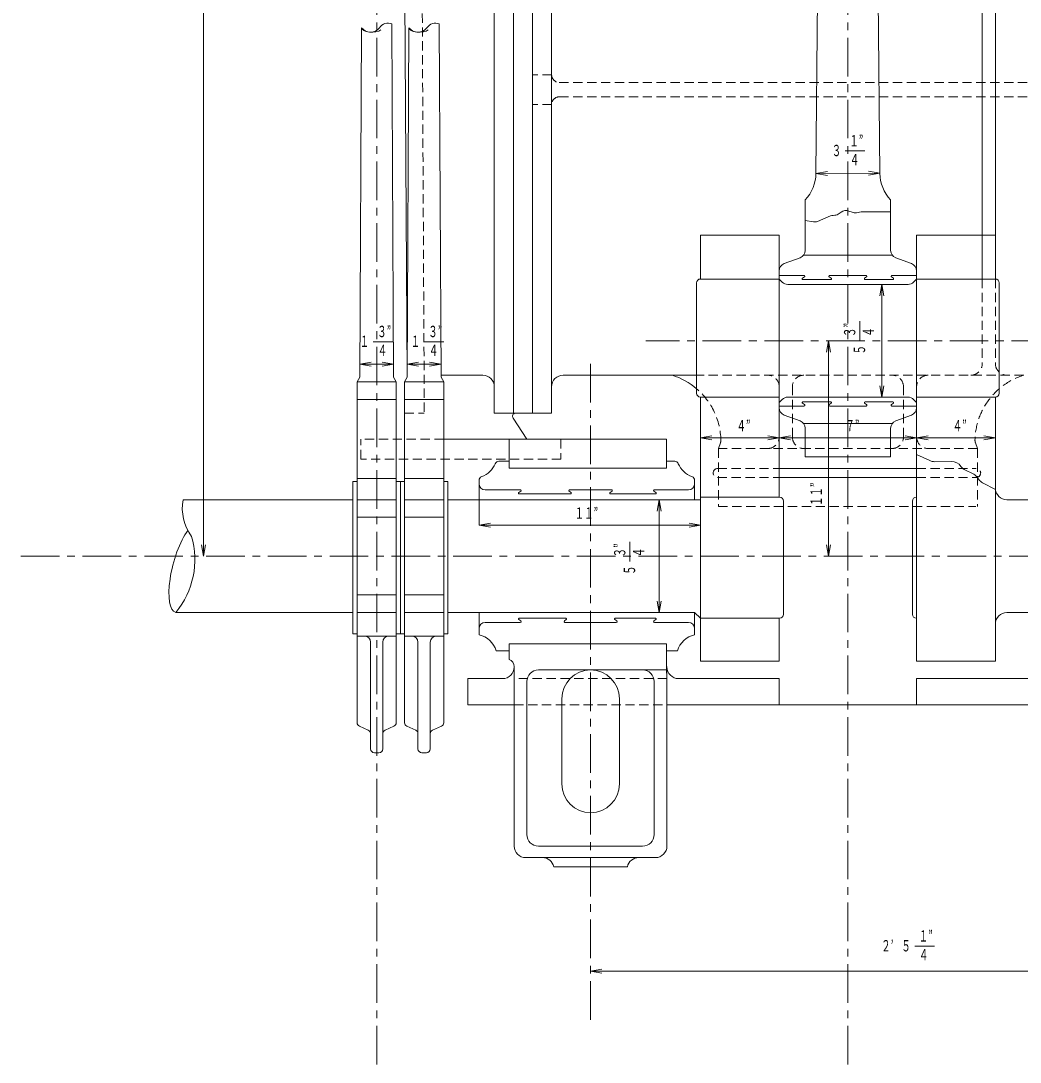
# Model space of a CAD drawing. Units: millimetres, scale not verified. Extents: x -5945 to 5945, y -4205 to 4205.
# Drawn here: x -3458 to -2164, y -700 to 650 of the extents above; entities that cross this region are included whole.
import ezdxf
from ezdxf.enums import TextEntityAlignment as Align

# ---------------------------------------------------------------- set-up
doc = ezdxf.new("R2010")
doc.units = ezdxf.units.MM
doc.header["$LTSCALE"] = 10
doc.linetypes.add('CHAIN1', pattern=[8, 5, -1, 1, -1])
doc.linetypes.add('DASHED1', pattern=[1.8, 1.2, -0.6])
for name, color, linetype, lineweight in [('0-0_0', 3, 'Continuous', 18), ('0-1_芯', 4, 'CHAIN1', 18), ('0-2_寸法', 2, 'Continuous', 18)]:
    doc.layers.add(name, color=color, linetype=linetype, lineweight=lineweight)
doc.styles.add('ＭＳ ゴシック', font='')
doc.styles.get('ＭＳ ゴシック').set_extended_font_data('MS Gothic')

msp = doc.modelspace()

# ---------------------------------------------------------------- linework, layer by layer
at = {"layer": '0-0_0'}
for p, q in [((-2422.1, 1177.52), (-2428.48, 451.89)), ((-2345.73, 451.89), (-2352.1, 1177.52)), ((-2352.1, 1177.52), (-2345.73, 451.89)), ((-2213.13, 1121.71), (-2213.13, 315.03)), ((-2196.1, 1120.46), (-2196.1, 315.03)), ((-2845.13, 987.56), (-2845.13, 141.33)), ((-2820.38, 987.56), (-2820.38, 141.33)), ((-2795.62, 987.56), (-2795.62, 141.33)), ((-2770.86, 987.56), (-2770.86, 141.33)), ((-2962.44, 983.6), (-2957.96, 187.74)), ((-3017.04, 640.53), (-3019.4, 187.74)), ((-2977.78, 645.43), (-2975.4, 187.74)), ((-2955.6, 640.53), (-2957.96, 187.74)), ((-2916.34, 645.43), (-2913.96, 187.74)), ((-2442.43, 351.96), (-2442.43, 417.68)), ((-2331.78, 351.96), (-2331.78, 417.68)), ((-2409.73, 396.7), (-2426.47, 389.71)), ((-2404.2, 397.54), (-2406.24, 397.47)), ((-2395.92, 401.65), (-2398.29, 399.75)), ((-2381.81, 401.45), (-2385.84, 403.11)), ((-2369.88, 402.01), (-2376.19, 400.85)), ((-2331.78, 402.18), (-2368.07, 402.18)), ((-2431.81, 389.05), (-2442.43, 390.65)), ((-2578.1, 371.82), (-2578.1, 315.03)), ((-2578.1, 371.82), (-2476.1, 371.82)), ((-2476.1, 371.82), (-2476.1, 32.36)), ((-2298.1, 371.82), (-2298.1, -180.23)), ((-2298.1, 371.82), (-2196.1, 371.82)), ((-2469.55, 335.03), (-2448.99, 342.57)), ((-2444.3, 346.13), (-2329.91, 346.13)), ((-2304.66, 335.03), (-2325.22, 342.57)), ((-2578.1, 315.03), (-2476.1, 315.03)), ((-2444.04, 319.62), (-2476.1, 319.62)), ((-2476.1, 315.03), (-2472.06, 310.98)), ((-2445.94, 316.06), (-2443.47, 317.8)), ((-2409.35, 314.24), (-2445.37, 314.24)), ((-2408.77, 316.06), (-2411.25, 317.8)), ((-2363.54, 319.62), (-2410.67, 319.62)), ((-2365.44, 316.06), (-2362.96, 317.8)), ((-2364.86, 314.24), (-2328.84, 314.24)), ((-2328.27, 316.06), (-2330.74, 317.8)), ((-2330.17, 319.62), (-2298.1, 319.62)), ((-2298.1, 315.03), (-2302.15, 310.98)), ((-2196.1, 315.03), (-2298.1, 315.03)), ((-2583.1, 310.03), (-2583.1, 167.06)), ((-2464.98, 308.06), (-2309.22, 308.06)), ((-2191.1, 310.03), (-2191.1, 167.06)), ((-2913.97, 190.4), (-2860.13, 190.4)), ((-2583.1, 190.4), (-2755.86, 190.4)), ((-3022.73, -259.82), (-3022.73, 181.97)), ((-2975.4, 187.74), (-2972.06, 181.97)), ((-2972.06, -259.82), (-2972.06, 181.97)), ((-2961.29, -259.82), (-2961.29, 181.97)), ((-2913.96, 187.74), (-2910.62, 181.97)), ((-2910.62, -259.82), (-2910.62, 181.97)), ((-2578.1, 162.06), (-2476.1, 162.06)), ((-2578.1, 162.06), (-2578.1, -180.23)), ((-2464.98, 162.06), (-2309.22, 162.06)), ((-2298.1, 162.06), (-2196.1, 162.06)), ((-3022.73, 158.82), (-2972.06, 158.82)), ((-2961.29, 158.82), (-2910.62, 158.82)), ((-2476.1, 155.08), (-2472.06, 159.13)), ((-2444.04, 150.5), (-2476.1, 150.5)), ((-2445.94, 154.06), (-2443.47, 152.31)), ((-2409.35, 155.87), (-2445.37, 155.87)), ((-2408.77, 154.06), (-2411.25, 152.31)), ((-2363.54, 150.5), (-2410.67, 150.5)), ((-2365.44, 154.06), (-2362.96, 152.31)), ((-2364.86, 155.87), (-2328.84, 155.87)), ((-2328.27, 154.06), (-2330.74, 152.31)), ((-2330.17, 150.5), (-2298.1, 150.5)), ((-2298.1, 155.08), (-2302.15, 159.13)), ((-2845.13, 141.33), (-2770.86, 141.33)), ((-2803.11, 107.59), (-2820.82, 134.93)), ((-2469.55, 138.77), (-2448.99, 131.23)), ((-2304.66, 138.77), (-2325.22, 131.23)), ((-2444.3, 127.66), (-2329.91, 127.66)), ((-2442.43, 121.84), (-2442.43, 84.45)), ((-2331.78, 121.84), (-2331.78, 84.45)), ((-2622.27, 107.59), (-2910.62, 107.59)), ((-2825.72, 107.59), (-2825.72, 69.87)), ((-2622.27, 69.87), (-2622.27, 107.59)), ((-2442.43, 84.45), (-2331.78, 84.45)), ((-2281.01, 79.75), (-2298.1, 87.75)), ((-2825.72, 78.85), (-2839.16, 78.85)), ((-2622.27, 69.87), (-2825.72, 69.87)), ((-2611.36, 78.85), (-2622.27, 78.85)), ((-2476.1, 69.55), (-2298.1, 69.55)), ((-2253.16, 78.55), (-2274.51, 78.34)), ((-3022.73, 56.65), (-2972.06, 56.65)), ((-2961.29, 56.65), (-2910.62, 56.65)), ((-2864.76, 54.31), (-2864.76, 29.06)), ((-2585.76, 54.31), (-2585.76, 29.06)), ((-2476.1, 58.05), (-2298.1, 58.05)), ((-2225.77, 63.11), (-2234.97, 67.42)), ((-2217.71, 55.34), (-2220.21, 58.62)), ((-3028.12, 52.54), (-3022.73, 52.54)), ((-2961.29, 52.54), (-2972.06, 52.54)), ((-2966.68, 52.54), (-2966.68, -144.74)), ((-2811.4, 41.91), (-2856.76, 41.91)), ((-2693.17, 41.91), (-2747.64, 41.91)), ((-2593.76, 41.91), (-2637.73, 41.91)), ((-2196.1, 42.54), (-2212.68, 51.12)), ((-3248.15, 29.06), (-3028.12, 29.06)), ((-3022.73, 29.06), (-2972.06, 29.06)), ((-2961.29, 29.06), (-2910.62, 29.06)), ((-2905.23, 29.06), (-2578.1, 29.06)), ((-2813.3, 38.35), (-2810.83, 40.09)), ((-2746.32, 36.53), (-2812.73, 36.53)), ((-2745.74, 38.35), (-2748.22, 40.09)), ((-2695.07, 38.35), (-2692.59, 40.09)), ((-2694.49, 36.53), (-2636.41, 36.53)), ((-2635.83, 38.35), (-2638.31, 40.09)), ((-2578.1, 32.36), (-2475.71, 32.36)), ((-2470.71, 27.36), (-2470.71, -119.42)), ((-2303.49, 27.36), (-2303.49, -119.42)), ((-2298.1, 32.36), (-2298.49, 32.36)), ((-2181.1, 29.06), (-1776.98, 29.06)), ((-3022.73, 6.42), (-2972.06, 6.42)), ((-2961.29, 6.42), (-2910.62, 6.42)), ((-3022.73, -94.31), (-2972.06, -94.31)), ((-2961.29, -94.31), (-2910.62, -94.31)), ((-3257.6, -116.94), (-3028.12, -116.94)), ((-3022.73, -116.94), (-2972.06, -116.94)), ((-2961.29, -116.94), (-2910.62, -116.94)), ((-2905.23, -116.94), (-2585.76, -116.94)), ((-2864.76, -145.94), (-2864.76, -116.94)), ((-2585.76, -145.94), (-2585.76, -116.94)), ((-2578.1, -124.42), (-2585.76, -116.94)), ((-2181.1, -116.94), (-1776.46, -116.94)), ((-2811.4, -129.8), (-2856.76, -129.8)), ((-2813.3, -126.24), (-2810.83, -127.98)), ((-2752.4, -124.42), (-2812.73, -124.42)), ((-2751.82, -126.24), (-2754.3, -127.98)), ((-2687.09, -129.8), (-2753.72, -129.8)), ((-2688.99, -126.24), (-2686.52, -127.98)), ((-2688.42, -124.42), (-2636.41, -124.42)), ((-2635.83, -126.24), (-2638.31, -127.98)), ((-2593.76, -129.8), (-2637.73, -129.8)), ((-2578.1, -124.42), (-2475.71, -124.42)), ((-2476.1, -124.42), (-2476.1, -180.23)), ((-2196.1, -131.94), (-2196.1, -180.23)), ((-3022.73, -147.62), (-2972.06, -147.62)), ((-2961.29, -144.74), (-2972.06, -144.74)), ((-2961.29, -147.62), (-2910.62, -147.62)), ((-2910.62, -144.74), (-2905.23, -144.74)), ((-3005.34, -293.77), (-3005.34, -155.62)), ((-2989.46, -293.77), (-2989.46, -155.62)), ((-2943.89, -293.77), (-2943.89, -155.62)), ((-2928.02, -293.77), (-2928.02, -155.62)), ((-2825.72, -177.86), (-2825.72, -157.76)), ((-2622.27, -157.76), (-2825.72, -157.76)), ((-2622.27, -157.76), (-2622.27, -195.48)), ((-2825.72, -166.73), (-2842.69, -166.73)), ((-2607.84, -166.73), (-2622.27, -166.73)), ((-2819.34, -187.18), (-2819.34, -419.61)), ((-2621.47, -187.18), (-2621.47, -419.61)), ((-2578.1, -180.23), (-2476.1, -180.23)), ((-2622.27, -191.5), (-2787.83, -191.5)), ((-2802.83, -206.5), (-2802.83, -404.76)), ((-2637.98, -206.5), (-2637.98, -404.76)), ((-2606.47, -202.64), (-2476.1, -202.64)), ((-2476.1, -202.64), (-2476.1, -236.45)), ((-2117.16, -202.64), (-2298.1, -202.64)), ((-2298.1, -202.64), (-2298.1, -236.45)), ((-2757.71, -228.81), (-2757.71, -339.11)), ((-2683.1, -228.81), (-2683.1, -339.11)), ((-2621.47, -236.45), (-2069.61, -236.45)), ((-3008.3, -269.49), (-3019.76, -264.39)), ((-2986.49, -269.49), (-2975.03, -264.39)), ((-2946.86, -269.49), (-2958.32, -264.39)), ((-2925.05, -269.49), (-2913.59, -264.39)), ((-2989.46, -293.77), (-2989.46, -274.06)), ((-2928.02, -293.77), (-2928.02, -274.06)), ((-3000.34, -298.77), (-2994.46, -298.77)), ((-2938.89, -298.77), (-2933.02, -298.77)), ((-2652.98, -419.76), (-2787.83, -419.76)), ((-2636.47, -434.61), (-2804.34, -434.61)), ((-2672.74, -446.59), (-2768.07, -446.59))]:
    msp.add_line(p, q, dxfattribs=at)
at = {"layer": '0-0_0', "color": 1, "linetype": 'DASHED1'}
for p, q in [((-2770.86, 579.72), (-2795.62, 579.72)), ((-2760.86, 569.72), (-462.7, 569.72)), ((-2770.86, 541.07), (-2795.62, 541.07)), ((-2760.86, 551.07), (-462.7, 551.07)), ((-2213.13, 315.03), (-2213.13, 205.4)), ((-2196.1, 315.03), (-2196.1, 205.4)), ((-2159.47, 190.4), (-2583.1, 190.4)), ((-2476.1, 110.4), (-2476.1, 175.4)), ((-2459.08, 110.4), (-2459.08, 175.4)), ((-2315.13, 110.4), (-2315.13, 175.4)), ((-2298.1, 110.4), (-2298.1, 175.4)), ((-2961.29, 141.03), (-2935.74, 141.03)), ((-3017.93, 81.67), (-3017.93, 107.59)), ((-2910.62, 107.59), (-3017.93, 107.59)), ((-2758.73, 107.59), (-2758.73, 81.67)), ((-2554.87, 95.4), (-2552.23, 102.85)), ((-2219.34, 95.4), (-2554.87, 95.4)), ((-2219.34, 95.4), (-2221.98, 102.85)), ((-2219.34, 95.4), (-2219.34, 20.36)), ((-2758.73, 81.67), (-3017.93, 81.67)), ((-2555.83, 69.55), (-2476.1, 69.55)), ((-2298.1, 69.55), (-2220.94, 69.55)), ((-2555.83, 58.05), (-2476.1, 58.05)), ((-2298.1, 58.05), (-2220.94, 58.05)), ((-2621.47, -202.64), (-2819.34, -202.64)), ((-2819.34, -236.45), (-2621.47, -236.45))]:
    msp.add_line(p, q, dxfattribs=at)
for points in [[(-2979.54, 983.6), (-2939.94, 983.04), (-2935.74, 141.03)], [(-2554.87, 95.4), (-2554.87, 20.36), (-2221.5, 20.36)]]:
    msp.add_lwpolyline(points, dxfattribs=at)
at = {"layer": '0-0_0'}
for points in [[(-3019.4, 187.74), (-3022.73, 181.97), (-2972.06, 181.97)], [(-2957.96, 187.74), (-2961.29, 181.97), (-2910.62, 181.97)], [(-2196.1, 162.06), (-2196.1, -180.23), (-2298.1, -180.23)], [(-3028.12, 52.54), (-3028.12, -144.74), (-3022.73, -144.74)], [(-2910.62, 52.54), (-2905.23, 52.54), (-2905.23, -144.74)], [(-2834.34, -202.64), (-2879.33, -202.64), (-2879.33, -236.45), (-2819.34, -236.45)]]:
    msp.add_lwpolyline(points, dxfattribs=at)
for centre, radius, start, end in [((-3005.35, 649.52), 14.75, 217.68576, 322.31424), ((-2982.85, 633.68), 12.8, 66.63407, 147.75735), ((-2943.91, 649.52), 14.75, 217.68576, 322.31424), ((-2921.41, 633.68), 12.8, 66.63407, 147.75735), ((-2478.48, 452.33), 50, 316.12967, 359.49659), ((-2295.73, 452.33), 50, 180.50341, 223.87033), ((-2405.87, 387.47), 10, 92.11983, 112.65983), ((-2404.57, 407.53), 10, 272.11983, 308.83756), ((-2389.65, 393.86), 10, 67.56876, 128.83756), ((-2378, 410.69), 10, 247.56876, 280.43166), ((-2368.07, 392.18), 10, 90, 100.43166), ((-2430.33, 398.94), 10, 261.4356, 292.65983), ((-2430.33, 398.94), 10, 261.4356, 292.65983), ((-2452.43, 351.96), 10, 290.13605, 0), ((-2321.78, 351.96), 10, 180, 249.86395), ((-2466.1, 325.64), 10, 110.13605, 180), ((-2308.1, 325.64), 10, 0, 69.86395), ((-2578.1, 310.03), 5, 90, 180), ((-2464.98, 318.06), 10, 225, 270), ((-2445.37, 315.24), 1, 125.16053, 270), ((-2444.04, 318.62), 1, 305.16053, 90), ((-2410.67, 318.62), 1, 90, 234.83947), ((-2409.35, 315.24), 1, 270, 54.83947), ((-2364.86, 315.24), 1, 125.16053, 270), ((-2363.54, 318.62), 1, 305.16053, 90), ((-2330.17, 318.62), 1, 90, 234.83947), ((-2328.84, 315.24), 1, 270, 54.83947), ((-2309.22, 318.06), 10, 270, 315), ((-2196.1, 310.03), 5, 0, 90), ((-2860.13, 175.4), 15, 0, 90), ((-2755.86, 175.4), 15, 90, 180), ((-2641.64, 104.52), 90, 49.43075, 72.61195), ((-2578.1, 167.06), 5, 180, 270), ((-2464.98, 152.06), 10, 90, 135), ((-2309.22, 152.06), 10, 45, 90), ((-2196.1, 167.06), 5, 270, 0), ((-2445.37, 154.87), 1, 90, 234.83947), ((-2444.04, 151.5), 1, 270, 54.83947), ((-2410.67, 151.5), 1, 125.16053, 270), ((-2409.35, 154.87), 1, 305.16053, 90), ((-2364.86, 154.87), 1, 90, 234.83947), ((-2363.54, 151.5), 1, 270, 54.83947), ((-2330.17, 151.5), 1, 125.16053, 270), ((-2328.84, 154.87), 1, 305.16053, 90), ((-2817.06, 137.07), 4.33, 100.24789, 209.65688), ((-2466.1, 148.16), 10, 180, 249.86395), ((-2308.1, 148.16), 10, 290.13605, 0), ((-2452.43, 121.84), 10, 0, 69.86395), ((-2321.78, 121.84), 10, 110.13605, 180), ((-2871.47, 87.29), 30, 289.54918, 337.41189), ((-2839.16, 73.85), 5, 90, 157.41189), ((-2611.36, 73.85), 5, 22.58811, 90), ((-2579.05, 87.29), 30, 202.58811, 250.45082), ((-2274.66, 93.34), 15, 244.938, 270.55585), ((-2253.01, 63.55), 15, 35.56667, 90.55585), ((-2228.61, 81), 15, 215.56667, 244.89762), ((-2859.76, 54.31), 5, 109.54918, 180), ((-2590.76, 54.31), 5, 0, 70.45082), ((-2232.13, 49.52), 15, 37.34266, 64.89762), ((-2205.78, 64.44), 15, 217.34266, 242.63554), ((-2856.76, 49.91), 8, 180, 270), ((-2811.4, 40.91), 1, 305.16053, 90), ((-2747.64, 40.91), 1, 90, 234.83947), ((-2693.17, 40.91), 1, 305.16053, 90), ((-2637.73, 40.91), 1, 90, 234.83947), ((-2593.76, 49.91), 8, 270, 0), ((-2181.1, 44.06), 15, 180, 270), ((-3187.57, 18.15), 61.56, 169.79422, 216.37218), ((-2812.73, 37.53), 1, 125.16053, 270), ((-2746.32, 37.53), 1, 270, 54.83947), ((-2694.49, 37.53), 1, 125.16053, 270), ((-2636.41, 37.53), 1, 270, 54.83947), ((-2475.71, 27.36), 5, 0, 90), ((-2298.49, 27.36), 5, 90, 180), ((-3340.17, -48.39), 107.32, 320.29812, 16.24917), ((-2475.71, -119.42), 5, 270, 0), ((-2298.49, -119.42), 5, 180, 270), ((-2181.1, -131.94), 15, 90, 180), ((-2856.76, -137.8), 8, 90, 180), ((-2812.73, -125.42), 1, 90, 234.83947), ((-2811.4, -128.8), 1, 270, 54.83947), ((-2753.72, -128.8), 1, 125.16053, 270), ((-2752.4, -125.42), 1, 305.16053, 90), ((-2688.42, -125.42), 1, 90, 234.83947), ((-2687.09, -128.8), 1, 270, 54.83947), ((-2637.73, -128.8), 1, 125.16053, 270), ((-2636.41, -125.42), 1, 305.16053, 90), ((-2593.76, -137.8), 8, 0, 90), ((-3013.34, -155.62), 8, 0, 90), ((-2981.46, -155.62), 8, 90, 180), ((-2951.89, -155.62), 8, 0, 90), ((-2920.02, -155.62), 8, 90, 180), ((-2871.47, -175.18), 30, 16.34702, 77.07246), ((-2579.05, -175.18), 30, 102.92754, 163.65298), ((-2834.34, -187.64), 15, 270, 360), ((-2829.34, -187.18), 10, 0, 68.79209), ((-2606.47, -187.64), 15, 180, 270), ((-2787.83, -206.5), 15, 90, 180), ((-2720.41, -228.81), 37.31, 0, 180), ((-2652.98, -206.5), 15, 0, 90), ((-3017.73, -259.82), 5, 180, 246.00127), ((-3010.34, -274.06), 5, 0, 66.00127), ((-2984.46, -274.06), 5, 113.99873, 180), ((-2977.06, -259.82), 5, 293.99873, 360), ((-2956.29, -259.82), 5, 180, 246.00127), ((-2948.89, -274.06), 5, 0, 66.00127), ((-2923.02, -274.06), 5, 113.99873, 180), ((-2915.62, -259.82), 5, 293.99873, 360), ((-3000.34, -293.77), 5, 180, 270), ((-2994.46, -293.77), 5, 270, 360), ((-2938.89, -293.77), 5, 180, 270), ((-2933.02, -293.77), 5, 270, 360), ((-2720.41, -339.11), 37.31, 180, 0), ((-2787.83, -404.76), 15, 180, 270), ((-2652.98, -404.76), 15, 270, 0), ((-2804.34, -419.61), 15, 180, 270), ((-2636.47, -419.61), 15, 270, 0), ((-2782.77, -449.61), 15, 11.58113, 90), ((-2658.04, -449.61), 15, 90, 168.41887)]:
    msp.add_arc(centre, radius, start, end, dxfattribs=at)
at = {"layer": '0-0_0', "color": 1, "linetype": 'DASHED1'}
for centre, radius, start, end in [((-2760.86, 579.72), 10, 180, 270), ((-2760.86, 541.07), 10, 90, 180), ((-2228.13, 205.4), 15, 270, 0), ((-2181.1, 205.4), 15, 180, 270), ((-2491.1, 175.4), 15, 0, 90), ((-2444.08, 175.4), 15, 90, 180), ((-2330.13, 175.4), 15, 0, 90), ((-2283.1, 175.4), 15, 90, 180), ((-2132.57, 104.52), 90, 107.38805, 178.80319), ((-2641.64, 104.52), 90, 1.19681, 49.43075), ((-2491.1, 110.4), 15, 270, 0), ((-2444.08, 110.4), 15, 180, 270), ((-2330.13, 110.4), 15, 270, 0), ((-2283.1, 110.4), 15, 180, 270), ((-2561.65, 106.19), 10, 340.4793, 1.19681), ((-2212.55, 106.19), 10, 178.80319, 199.5207), ((-2555.83, 63.8), 5.75, 90, 270), ((-2220.94, 63.8), 5.75, 270, 90)]:
    msp.add_arc(centre, radius, start, end, dxfattribs=at)
at = {"layer": '0-0_0'}
for centre, major_axis, ratio, start_param, end_param in [((-3003.8, 640.51), (-13.22, 0), 0.441254, 6.2831853, 8.9506585), ((-2942.36, 640.51), (-13.22, 0), 0.441254, 6.2831853, 8.9506585), ((-3242.02, -58.79), (-15.58, -58.15), 0.323938, 3.8301825, 6.2831853)]:
    msp.add_ellipse(centre, major_axis=major_axis, ratio=ratio, start_param=start_param, end_param=end_param, dxfattribs=at)
at = {"layer": '0-1_芯'}
for p, q in [((-2387.1, -3262.7), (-2387.1, 3120.85)), ((-2997.4, -3262.7), (-2997.4, 3085.49)), ((-2125.27, 235.06), (-2648.94, 235.06)), ((-2720.41, -644.76), (-2720.41, 214.25)), ((-3458.24, -43.94), (2304.91, -43.94))]:
    msp.add_line(p, q, dxfattribs=at)
at = {"layer": '0-2_寸法'}
for p, q in [((-2390.68, 480.97), (-2365.03, 480.97)), ((-2428.48, 451.89), (-2413.71, 449.29)), ((-2345.73, 452.23), (-2360.5, 454.84)), ((-2345.73, 452.23), (-2360.5, 449.63)), ((-2343.09, 308.06), (-2345.7, 293.28)), ((-2343.09, 162.06), (-2343.09, 308.06)), ((-2343.09, 308.06), (-2340.49, 293.28)), ((-2371.63, 234.67), (-2371.63, 260.32)), ((-3002.03, 233.85), (-2976.38, 233.85)), ((-2935.95, 233.85), (-2910.3, 233.85)), ((-2412.32, 235.06), (-2414.93, 220.28)), ((-2412.32, -43.94), (-2412.32, 235.06)), ((-2412.32, 235.06), (-2409.72, 220.28)), ((-3019.31, 204.78), (-3004.54, 202.18)), ((-2975.48, 204.78), (-2990.26, 207.38)), ((-2975.48, 204.78), (-2990.26, 202.18)), ((-2958.05, 204.78), (-2943.28, 202.18)), ((-2914.04, 204.78), (-2928.82, 207.38)), ((-2914.04, 204.78), (-2928.82, 202.18)), ((-2343.09, 162.06), (-2345.7, 176.83)), ((-2343.09, 162.06), (-2340.49, 176.83)), ((-2578.1, 109.42), (-2563.33, 106.82)), ((-2476.1, 109.42), (-2490.88, 112.03)), ((-2476.1, 109.42), (-2490.88, 106.82)), ((-2476.1, 109.42), (-2461.33, 106.82)), ((-2298.1, 109.42), (-2312.88, 112.03)), ((-2298.1, 109.42), (-2312.88, 106.82)), ((-2298.1, 109.42), (-2283.33, 106.82)), ((-2196.1, 109.42), (-2210.88, 112.03)), ((-2196.1, 109.42), (-2210.88, 106.82)), ((-2864.76, -3.82), (-2864.76, 29.06)), ((-2631.55, 29.06), (-2634.16, 14.28)), ((-2631.55, -116.94), (-2631.55, 29.06)), ((-2631.55, 29.06), (-2628.95, 14.28)), ((-2864.76, -3.82), (-2849.99, -1.22)), ((-2864.76, -3.82), (-2578.1, -3.82)), ((-2864.76, -3.82), (-2849.99, -6.43)), ((-2578.1, -3.82), (-2592.88, -1.22)), ((-2578.1, -3.82), (-2592.88, -6.43)), ((-2669.42, -50.94), (-2669.42, -25.3)), ((-3221.87, -43.94), (-3224.48, -29.17)), ((-3221.87, -43.94), (-3219.27, -29.17)), ((-2412.32, -43.94), (-2414.93, -29.17)), ((-2412.32, -43.94), (-2409.72, -29.17)), ((-2631.55, -116.94), (-2634.16, -102.17)), ((-2631.55, -116.94), (-2628.95, -102.17)), ((-2300.61, -549.3), (-2274.97, -549.3)), ((-2720.41, -581.66), (-2705.63, -584.27))]:
    msp.add_line(p, q, dxfattribs=at)
for points in [[(-3221.87, -43.94), (-3221.87, 2267.06), (-3224.48, 2252.28)], [(-2345.73, 452.23), (-2428.48, 451.89), (-2413.71, 454.5)], [(-2975.48, 204.78), (-3019.31, 204.78), (-3004.54, 207.38)], [(-2914.04, 204.78), (-2958.05, 204.78), (-2943.28, 207.38)], [(-2476.1, 109.42), (-2578.1, 109.42), (-2563.33, 112.03)], [(-2298.1, 109.42), (-2476.1, 109.42), (-2461.33, 112.03)], [(-2196.1, 109.42), (-2298.1, 109.42), (-2283.33, 112.03)], [(-1978.78, -581.66), (-2720.41, -581.66), (-2705.63, -579.06)]]:
    msp.add_lwpolyline(points, dxfattribs=at)

# ---------------------------------------------------------------- texts
at = {"layer": '0-2_寸法', "style": 'ＭＳ ゴシック', "width": 0.6}
for s, p in [('１”', (-2385.36, 482.46)), ('３', (-2408.03, 469.79)), ('４', (-2384.72, 458.09)), ('３”', (-2996.72, 235.35)), ('３”', (-2930.63, 235.35)), ('１', (-3019.39, 222.68)), ('４', (-2996.07, 210.98)), ('１', (-2953.3, 222.68)), ('４', (-2929.99, 210.98)), ('４”', (-2531.46, 113.27)), ('７”', (-2390.49, 113.27)), ('４”', (-2251.46, 113.27)), ('１１”', (-2741.04, 0.02)), ('１”', (-2295.3, -547.81)), ('２’', (-2344.01, -560.48)), ('５', (-2317.97, -560.48)), ('４', (-2295.14, -572.2))]:
    msp.add_text(s, height=14.66, dxfattribs=at).set_placement(p, align=Align.BOTTOM_LEFT)
for s, p in [('３”', (-2373.12, 239.99)), ('４', (-2348.73, 240.15)), ('５', (-2360.45, 217.32)), ('１１”', (-2416.49, 20.83)), ('３”', (-2670.92, -45.63)), ('４', (-2646.53, -45.47)), ('５', (-2658.25, -68.3))]:
    msp.add_text(s, height=14.66, rotation=90, dxfattribs=at).set_placement(p, align=Align.BOTTOM_LEFT)

doc.saveas('drawing.dxf')
